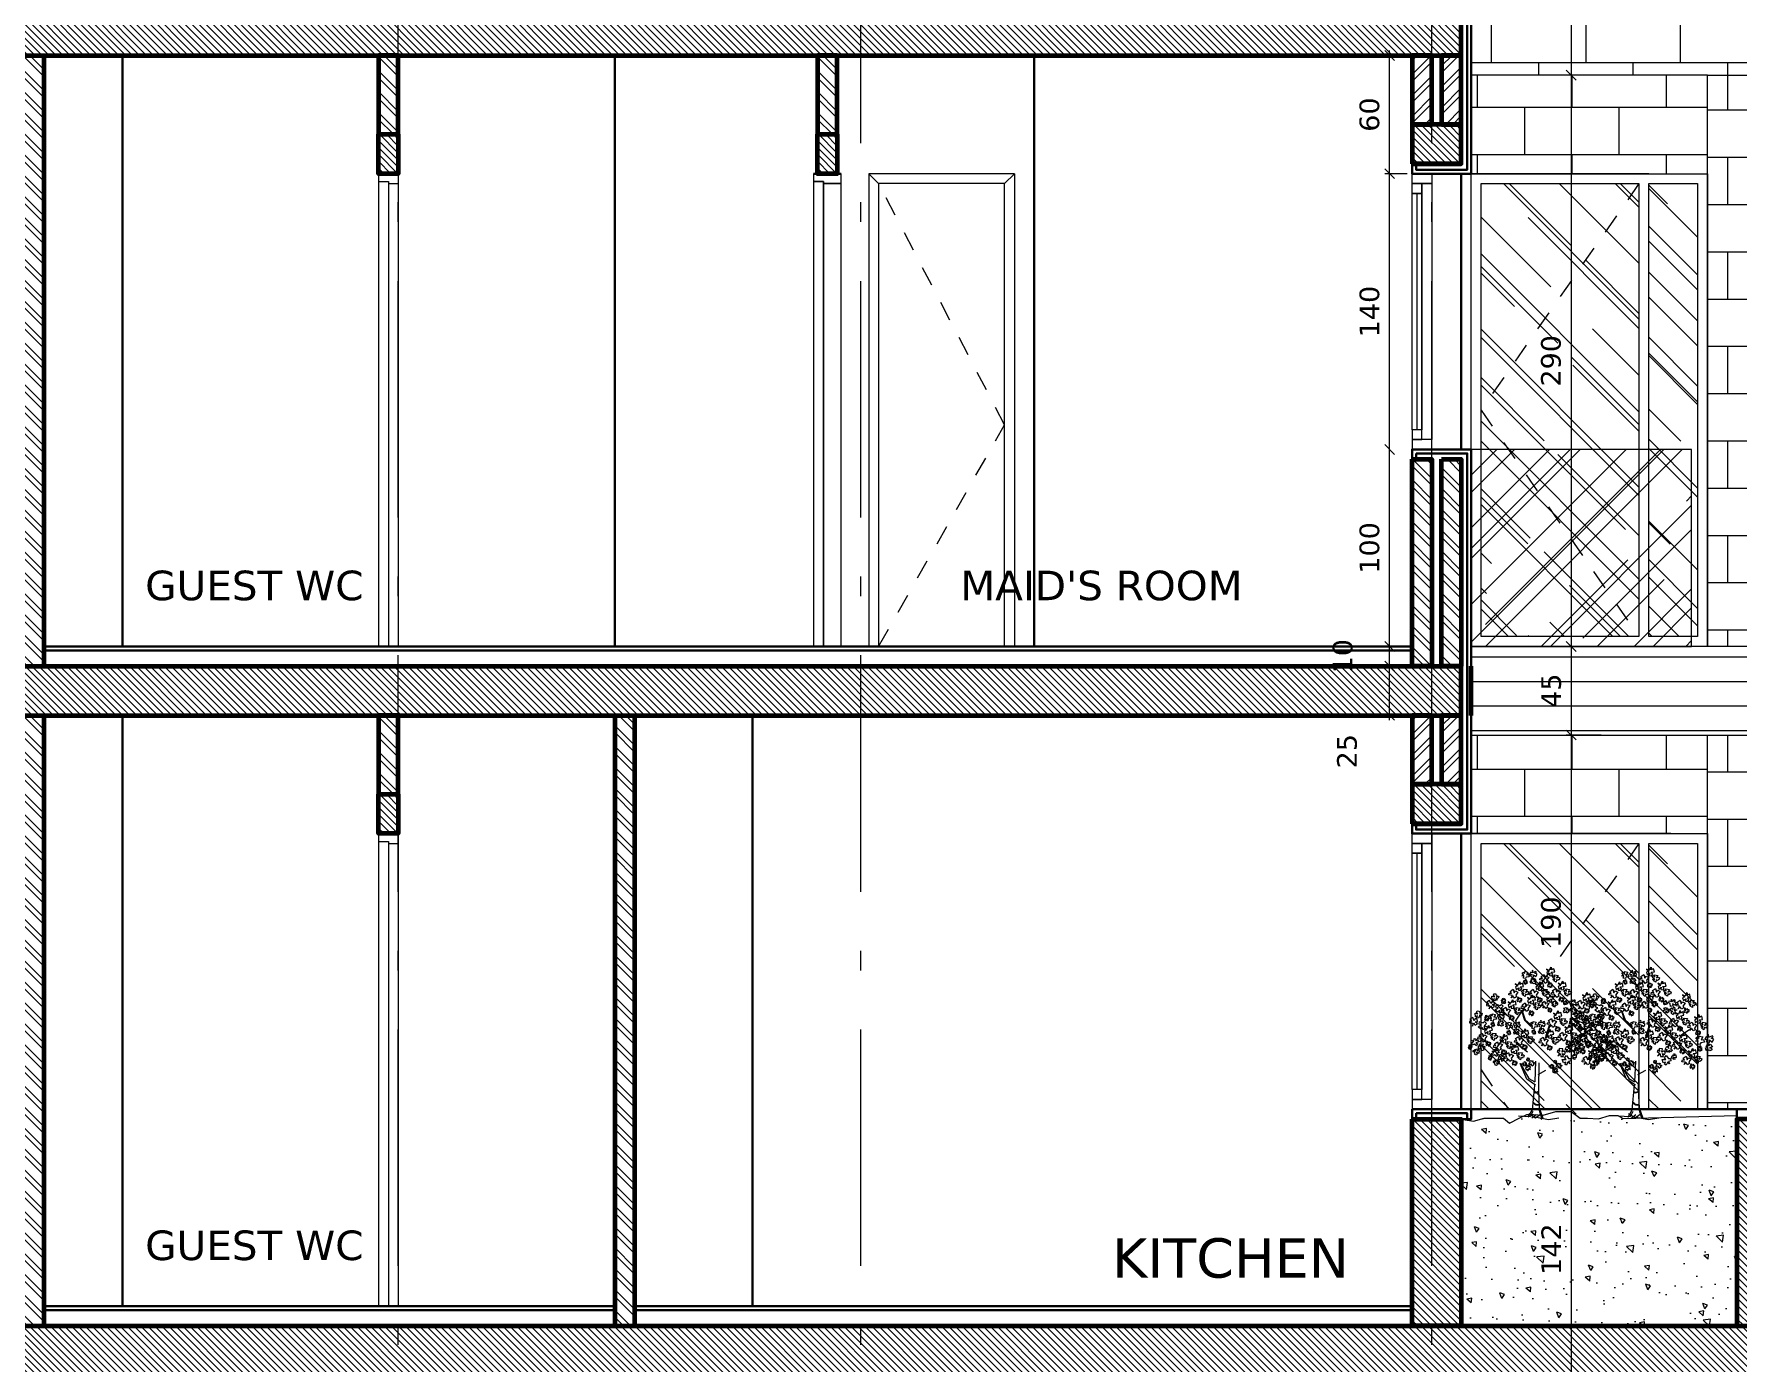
# Model space of a CAD drawing. Header units: inches. Extents: x -48 to 777, y -156 to 510.
# Drawn here: x 693.72 to 702.38, y -47.2 to -40.45 of the extents above; entities that cross this region are included whole.
import ezdxf

# ---------------------------------------------------------------- set-up
doc = ezdxf.new("R2010")
doc.units = ezdxf.units.IN
doc.header["$MEASUREMENT"] = 0
doc.linetypes.add('ACAD_ISO10W100', pattern=[18, 12, -3, 0, -3])
doc.linetypes.add('HIDDEN', pattern=[0.375, 0.25, -0.125])
doc.layers.get('Defpoints').update_dxf_attribs({"lineweight": 5})
for name, color, linetype, lineweight in [('A-AXIS ST', 251, 'ACAD_ISO10W100', 5), ('A-DIM', 9, 'Continuous', 5), ('A-DOORS', 38, 'Continuous', 20), ('A-HIDDEN', 254, 'HIDDEN', 5), ('A-PILLARS', 1, 'Continuous', 60), ('A-PLANTS', 3, 'Continuous', 5), ('A-PROJECTION1', 6, 'Continuous', 30), ('A-TEXT', 50, 'Continuous', 15), ('A-WALLS', 7, 'Continuous', 60), ('A-WINDOWS', 4, 'Continuous', 20), ('C-STONE', 42, 'Continuous', 30), ('C-WOOD', 28, 'Continuous', 30), ('D-GLASS', 171, 'Continuous', 20), ('D-METAL', 156, 'Continuous', 20), ('D-STONE', 52, 'Continuous', 20), ('D-WOOD', 32, 'Continuous', 20), ('H-GLASS', 111, 'Continuous', 5), ('H-PILLARS', 61, 'Continuous', 5), ('H-WALLS', 51, 'Continuous', 5), ('H-WOOD', 26, 'Continuous', 5)]:
    doc.layers.add(name, color=color, linetype=linetype, lineweight=lineweight)
doc.layers.add('H-STONE', color=7, linetype='Continuous', lineweight=5, true_color=0xc8bd6a)
doc.styles.add('ROMAND', font='verdana.ttf')
doc.dimstyles.new('M-1.50', dxfattribs={"dimtxt": 0.1, "dimasz": 0.05, "dimexe": 0.025, "dimexo": 0.025, "dimgap": 0.05, "dimtad": 1, "dimlfac": 100, "dimrnd": 0.5, "dimzin": 9, "dimdsep": 46, "dimtxsty": 'ROMAND', "dimblk": 'OBLIQUE', "dimcen": 1, "dimdle": 0.025, "dimclrd": 256, "dimclre": 256, "dimclrt": 2, "dimadec": 0, "dimazin": 0, "dimtfac": 0.666667, "dimtmove": 2, "dimatfit": 3, "dimfxl": 0.04, "dimtolj": 1, "dimtzin": 5, "dimlwd": -1, "dimlwe": -1, "dimarcsym": 0})
pattern_1 = [(135, (-130.71366, 13.14381), (-0.0530330086, -0.0530330086), []), (135, (-130.71366, 13.17916), (-0.0530330086, -0.0530330086), [])]
pattern_2 = [(0, (545.0552, -51.86235), (0, 0.24), []), (90, (545.0552, -51.86235), (-0.24, 0.24), [0.24, -0.24])]
pattern_3 = [(135, (35.673634, 91.97059), (-0.053033009, -0.053033009), []), (135, (35.673634, 92.00595), (-0.053033009, -0.053033009), [])]
pattern_4 = [(135, (545.055204, -51.86235), (-0.0176776695, -0.0176776695), [])]
pattern_5 = [(45, (545.055204, -51.86235), (-0.05303301, 0.05303301), []), (45, (545.09056, -51.86235), (-0.05303301, 0.05303301), [])]
pattern_6 = [(45, (545.055204, -55.21235), (-0.05303301, 0.05303301), []), (45, (545.09056, -55.21235), (-0.05303301, 0.05303301), [])]

# ---------------------------------------------------------------- blocks, each defined once
blk = doc.blocks.new('DRC-LEF11')
for points in [[(-325, -375), (-466, 246), (-1031, 401), (-1313, -220), (-1736, 655), (-2512, 105), (-1962, -474), (-2554, -502), (-2526, -855), (-1553, -912), (-1680, -1731), (-1383, -898), (-904, -1406), (-255, -968), (-960, -488)], [(-417, 1201), (-1003, 888), (-1201, 1883), (-369, 1747), (-799, 2129), (-683, 2586), (-117, 2558), (-83, 2361), (183, 2279), (128, 1856), (769, 1999), (639, 1297), (67, 1454), (387, 888), (81, 1263), (-144, 608), (-703, 676)], [(2388, 1443), (2085, 1029), (2097, 1454), (1689, 1326), (1881, 801), (1514, 912), (1881, 685), (1607, 352), (1736, 37), (2056, 236), (2155, 580), (2178, 107), (2575, 142), (2511, 294), (2802, 311), (2435, 807), (2808, 964)], [(1593, -1462), (1791, -2436), (1269, -2493), (1170, -1900), (747, -2451), (-57, -1843), (789, -1236), (154, -1067), (253, -291), (1226, -615), (1621, -262), (2158, -700), (1678, -1293), (2355, -1618)]]:
    blk.add_lwpolyline(points, close=True)
blk = doc.blocks.new('Trf21')
for p, q in [((-0.088, 0.721), (-0.071, 0.665)), ((-0.087, 0.727), (-0.066, 0.667)), ((-0.071, 0.665), (-0.034, 0.628)), ((-0.066, 0.667), (-0.019, 0.627)), ((0.097, 0.63), (0.07, 0.541)), ((0.371, 0.6), (0.306, 0.557)), ((-0.128, 0.511), (-0.05, 0.451)), ((0.001, 0.247), (0.007, 0.388)), ((0.026, 0.193), (0.029, 0.375)), ((0.021, 0.296), (0.075, 0.326)), ((-0.017, 0.057), (-0.001, 0.225)), ((0.032, 0.07), (0.026, 0.193)), ((-0.032, 0.01), (-0.112, 0.016)), ((-0.045, 0.009), (-0.017, 0.057)), ((-0.042, 0.034), (0.003, 0.004)), ((-0.013, 0.047), (-0.032, 0.01)), ((-0.021, 0.004), (0.008, 0.026)), ((-0.001, 0.01), (0.092, -0.007)), ((0.003, 0.004), (0.037, 0.028)), ((0.025, 0.071), (0.045, 0.002)), ((0.056, -0.001), (0.032, 0.07)), ((0.092, -0.007), (0.163, 0.004))]:
    blk.add_line(p, q)
for points in [[(0.099, 0.625), (0.081, 0.552)], [(-0.128, 0.511), (-0.083, 0.47)], [(-0.101, 0.372), (-0.041, 0.269), (-0.001, 0.247)], [(0.005, 0.225), (-0.055, 0.266), (-0.101, 0.372)]]:
    blk.add_lwpolyline(points)
for centre, radius, start, end in [((0.008, 0.2), 0.0222, 233.6562, 325.635), ((0.006, 0.196), 0.0222, 238.7333, 337.3259), ((0.018, 0.125), 0.0346, 210.3847, 292.3327), ((0.018, 0.128), 0.0346, 210.3847, 292.3327)]:
    blk.add_arc(centre, radius, start, end)
for p, xscale, yscale, zscale, rotation in [((-0.106, 0.858), 2.43302399999876e-05, 2.43302399999876e-05, 2.43302399999876e-05, 251.5650511771555), ((-0.032, 0.956), 2.027520000000564e-05, 2.027520000000564e-05, 2.027520000000564e-05, 206.5650511770604), ((0.031, 0.858), 2.43302399999876e-05, 2.43302399999876e-05, 2.43302399999876e-05, 251.5650511771555), ((0.104, 0.957), 2.433023999999771e-05, 2.433023999999771e-05, 2.433023999999771e-05, 249.2089462000762), ((0.182, 0.861), 2.433023999999771e-05, 2.433023999999771e-05, 2.433023999999771e-05, 249.2089462000762), ((-0.266, 0.78), 2.433024000002827e-05, 2.433024000002827e-05, 2.433024000002827e-05, 355.8174267607223), ((-0.156, 0.736), 2.433023999999771e-05, 2.433023999999771e-05, 2.433023999999771e-05, 249.2089462000762), ((-0.024, 0.767), 2.43302399999876e-05, 2.43302399999876e-05, 2.43302399999876e-05, 251.5650511771555), ((0.101, 0.78), 2.027520000001363e-05, 2.027520000001363e-05, 2.027520000001363e-05, 251.2400569682416), ((0.24, 0.75), 2.027519999997771e-05, 2.027519999997771e-05, 2.027519999997771e-05, 116.5650511769465), ((0.35, 0.784), 2.43302399999876e-05, 2.43302399999876e-05, 2.43302399999876e-05, 251.5650511771555), ((-0.38, 0.664), 2.433024000002827e-05, 2.433024000002827e-05, 2.433024000002827e-05, 355.8174267607223), ((-0.252, 0.669), 2.027520000000564e-05, 2.027520000000564e-05, 2.027520000000564e-05, 206.5650511770604), ((0.154, 0.66), 2.43302399999876e-05, 2.43302399999876e-05, 2.43302399999876e-05, 251.5650511771555), ((0.305, 0.663), 2.43302399999876e-05, 2.43302399999876e-05, 2.43302399999876e-05, 251.5650511771555), ((0.43, 0.635), 2.433023999999771e-05, 2.433023999999771e-05, 2.433023999999771e-05, 249.2089462000762), ((-0.316, 0.561), 2.43302399999876e-05, 2.43302399999876e-05, 2.43302399999876e-05, 251.5650511771555), ((-0.211, 0.503), 2.43302399999876e-05, 2.43302399999876e-05, 2.43302399999876e-05, 251.5650511771555), ((-0.144, 0.613), 2.027520000000564e-05, 2.027520000000564e-05, 2.027520000000564e-05, 206.5650511770604), ((-0.069, 0.538), 2.43302399999876e-05, 2.43302399999876e-05, 2.43302399999876e-05, 251.5650511771555), ((0.025, 0.617), 2.027520000000564e-05, 2.027520000000564e-05, 2.027520000000564e-05, 206.5650511770604), ((0.099, 0.534), 2.43302399999876e-05, 2.43302399999876e-05, 2.43302399999876e-05, 251.5650511771555), ((0.228, 0.566), 2.433023999999771e-05, 2.433023999999771e-05, 2.433023999999771e-05, 249.2089462000762), ((0.325, 0.509), 2.433023999999771e-05, 2.433023999999771e-05, 2.433023999999771e-05, 249.2089462000762), ((0.48, 0.512), 2.433024000003196e-05, 2.433024000003196e-05, 2.433024000003196e-05, 206.2009624171324), ((-0.392, 0.483), 2.027519999995158e-05, 2.027519999995158e-05, 2.027519999995158e-05, 161.5699608730971), ((-0.256, 0.411), 2.027519999995158e-05, 2.027519999995158e-05, 2.027519999995158e-05, 161.5699608730971), ((-0.137, 0.43), 2.43302399999876e-05, 2.43302399999876e-05, 2.43302399999876e-05, 251.5650511771555), ((0.213, 0.434), 2.433024000000841e-05, 2.433024000000841e-05, 2.433024000000841e-05, 324.0436233204519), ((0.39, 0.406), 2.43302399999876e-05, 2.43302399999876e-05, 2.43302399999876e-05, 251.5650511771555), ((-0.046, 0.364), 1.520639999998978e-05, 1.520639999998978e-05, 1.520639999998978e-05, 71.5650511771524), ((0.138, 0.347), 1.520639999998978e-05, 1.520639999998978e-05, 1.520639999998978e-05, 71.5650511771524)]:
    blk.add_blockref('DRC-LEF11', p, dxfattribs=dict(xscale=xscale, yscale=yscale, zscale=zscale, rotation=rotation))
blk = doc.blocks.new('_Oblique')
at = {"color": 0, "linetype": 'ByBlock', "lineweight": -2}
blk.add_line((-0.5, -0.5), (0.5, 0.5), dxfattribs=at)
blk = doc.blocks.new('*D2212')
at = {"layer": 'A-DIM', "transparency": 16777216}
blk.add_line((700.6088, -43.9348), (700.6088, -43.6348), dxfattribs=at)
at = {"layer": 'Defpoints', "color": 0, "transparency": 16777216}
for p in [(700.6088, -43.6598), (700.6088, -43.6598), (700.6088, -43.9098)]:
    blk.add_point(p, dxfattribs=at)
at = {"layer": 'A-DIM', "transparency": 16777216, "xscale": 0.05, "yscale": 0.05, "zscale": 0.05}
for p, rotation in [((700.6088, -43.6598), 90), ((700.6088, -43.9098), 270)]:
    blk.add_blockref('_Oblique', p, dxfattribs=dict(at, rotation=rotation))
at = {"layer": 'A-DIM', "color": 2, "transparency": 16777216, "insert": (700.3927, -44.0919), "char_height": 0.1, "attachment_point": 5, "rotation": 90, "style": 'ROMAND'}
blk.add_mtext('\\A1;25', dxfattribs=at)
blk = doc.blocks.new('*D2213')
at = {"layer": 'A-DIM', "transparency": 16777216}
for p, q in [((700.6334, -43.5598), (700.5838, -43.5598)), ((700.6088, -43.6848), (700.6088, -43.5348))]:
    blk.add_line(p, q, dxfattribs=at)
at = {"layer": 'Defpoints', "color": 0, "transparency": 16777216}
for p in [(700.6088, -43.5598), (700.6584, -43.5598), (700.6088, -43.6598)]:
    blk.add_point(p, dxfattribs=at)
at = {"layer": 'A-DIM', "transparency": 16777216, "xscale": 0.05, "yscale": 0.05, "zscale": 0.05}
for p, rotation in [((700.6088, -43.5598), 90), ((700.6088, -43.6598), 270)]:
    blk.add_blockref('_Oblique', p, dxfattribs=dict(at, rotation=rotation))
at = {"layer": 'A-DIM', "color": 2, "transparency": 16777216, "insert": (700.3706, -43.6098), "char_height": 0.1, "attachment_point": 5, "rotation": 90, "style": 'ROMAND'}
blk.add_mtext('\\A1;10', dxfattribs=at)
blk = doc.blocks.new('*D2214')
at = {"layer": 'A-DIM', "transparency": 16777216}
blk.add_line((700.6088, -43.5848), (700.6088, -42.5348), dxfattribs=at)
at = {"layer": 'Defpoints', "color": 0, "transparency": 16777216}
for p in [(700.6088, -42.5598), (700.6088, -42.5598), (700.6088, -43.5598)]:
    blk.add_point(p, dxfattribs=at)
at = {"layer": 'A-DIM', "transparency": 16777216, "xscale": 0.05, "yscale": 0.05, "zscale": 0.05}
for p, rotation in [((700.6088, -42.5598), 90), ((700.6088, -43.5598), 270)]:
    blk.add_blockref('_Oblique', p, dxfattribs=dict(at, rotation=rotation))
at = {"layer": 'A-DIM', "color": 2, "transparency": 16777216, "insert": (700.5067, -43.0598), "char_height": 0.1, "attachment_point": 5, "rotation": 90, "style": 'ROMAND'}
blk.add_mtext('\\A1;100', dxfattribs=at)
blk = doc.blocks.new('*D2215')
at = {"layer": 'A-DIM', "transparency": 16777216}
for p, q in [((700.6979, -41.1598), (700.5838, -41.1598)), ((700.6088, -42.5848), (700.6088, -41.1348))]:
    blk.add_line(p, q, dxfattribs=at)
at = {"layer": 'Defpoints', "color": 0, "transparency": 16777216}
for p in [(700.6088, -41.1598), (700.7229, -41.1598), (700.6088, -42.5598)]:
    blk.add_point(p, dxfattribs=at)
at = {"layer": 'A-DIM', "transparency": 16777216, "xscale": 0.05, "yscale": 0.05, "zscale": 0.05}
for p, rotation in [((700.6088, -41.1598), 90), ((700.6088, -42.5598), 270)]:
    blk.add_blockref('_Oblique', p, dxfattribs=dict(at, rotation=rotation))
at = {"layer": 'A-DIM', "color": 2, "transparency": 16777216, "insert": (700.5067, -41.8598), "char_height": 0.1, "attachment_point": 5, "rotation": 90, "style": 'ROMAND'}
blk.add_mtext('\\A1;140', dxfattribs=at)
blk = doc.blocks.new('*D2216')
at = {"layer": 'A-DIM', "transparency": 16777216}
for p, q in [((700.6088, -41.1848), (700.6088, -40.5348)), ((700.6979, -41.1598), (700.5838, -41.1598))]:
    blk.add_line(p, q, dxfattribs=at)
at = {"layer": 'Defpoints', "color": 0, "transparency": 16777216}
for p in [(700.6088, -40.5598), (700.6088, -40.5598), (700.7229, -41.1598)]:
    blk.add_point(p, dxfattribs=at)
at = {"layer": 'A-DIM', "transparency": 16777216, "xscale": 0.05, "yscale": 0.05, "zscale": 0.05}
for p, rotation in [((700.6088, -40.5598), 90), ((700.6088, -41.1598), 270)]:
    blk.add_blockref('_Oblique', p, dxfattribs=dict(at, rotation=rotation))
at = {"layer": 'A-DIM', "color": 2, "transparency": 16777216, "insert": (700.5067, -40.8598), "char_height": 0.1, "attachment_point": 5, "rotation": 90, "style": 'ROMAND'}
blk.add_mtext('\\A1;60', dxfattribs=at)
blk = doc.blocks.new('*D2272')
at = {"layer": 'A-DIM', "transparency": 16777216}
for p, q in [((700.9979, -40.3098), (703.0785, -40.3098)), ((703.0535, -40.2848), (703.0535, -50.3348)), ((702.5979, -50.3098), (703.0785, -50.3098))]:
    blk.add_line(p, q, dxfattribs=at)
at = {"layer": 'Defpoints', "color": 0, "transparency": 16777216}
for p in [(700.9729, -40.3098), (702.5729, -50.3098), (703.0535, -50.3098)]:
    blk.add_point(p, dxfattribs=at)
at = {"layer": 'A-DIM', "transparency": 16777216, "xscale": 0.05, "yscale": 0.05, "zscale": 0.05}
for p, rotation in [((703.0535, -40.3098), 90), ((703.0535, -50.3098), 270)]:
    blk.add_blockref('_Oblique', p, dxfattribs=dict(at, rotation=rotation))
at = {"layer": 'A-DIM', "color": 2, "transparency": 16777216, "insert": (702.9515, -45.3098), "char_height": 0.1, "attachment_point": 5, "rotation": 90, "style": 'ROMAND'}
blk.add_mtext('\\A1;1000', dxfattribs=at)
blk = doc.blocks.new('*D2294')
at = {"layer": 'A-DIM', "transparency": 16777216}
for p, q in [((701.0479, -38.5098), (701.5558, -38.5098)), ((701.5308, -38.4848), (701.5308, -40.6848)), ((701.7127, -40.6598), (701.5058, -40.6598))]:
    blk.add_line(p, q, dxfattribs=at)
at = {"layer": 'Defpoints', "color": 0, "transparency": 16777216}
for p in [(701.0229, -38.5098), (701.5308, -40.6598), (701.7377, -40.6598)]:
    blk.add_point(p, dxfattribs=at)
at = {"layer": 'A-DIM', "transparency": 16777216, "xscale": 0.05, "yscale": 0.05, "zscale": 0.05}
for p, rotation in [((701.5308, -38.5098), 90), ((701.5308, -40.6598), 270)]:
    blk.add_blockref('_Oblique', p, dxfattribs=dict(at, rotation=rotation))
at = {"layer": 'A-DIM', "color": 2, "transparency": 16777216, "insert": (701.4288, -39.5848), "char_height": 0.1, "attachment_point": 5, "rotation": 90, "style": 'ROMAND'}
blk.add_mtext('\\A1;215', dxfattribs=at)
blk = doc.blocks.new('*D2295')
at = {"layer": 'A-DIM', "transparency": 16777216}
for p, q in [((701.7127, -40.6598), (701.5058, -40.6598)), ((701.5308, -40.6348), (701.5308, -43.5848)), ((701.6861, -43.5598), (701.5058, -43.5598))]:
    blk.add_line(p, q, dxfattribs=at)
at = {"layer": 'Defpoints', "color": 0, "transparency": 16777216}
for p in [(701.7377, -40.6598), (701.5308, -43.5598), (701.7111, -43.5598)]:
    blk.add_point(p, dxfattribs=at)
at = {"layer": 'A-DIM', "transparency": 16777216, "xscale": 0.05, "yscale": 0.05, "zscale": 0.05}
for p, rotation in [((701.5308, -40.6598), 90), ((701.5308, -43.5598), 270)]:
    blk.add_blockref('_Oblique', p, dxfattribs=dict(at, rotation=rotation))
at = {"layer": 'A-DIM', "color": 2, "transparency": 16777216, "insert": (701.4288, -42.1098), "char_height": 0.1, "attachment_point": 5, "rotation": 90, "style": 'ROMAND'}
blk.add_mtext('\\A1;290', dxfattribs=at)
blk = doc.blocks.new('*D2296')
at = {"layer": 'A-DIM', "transparency": 16777216}
for p, q in [((701.6861, -43.5598), (701.5058, -43.5598)), ((701.5308, -43.5348), (701.5308, -44.0348)), ((701.6834, -44.0098), (701.5058, -44.0098))]:
    blk.add_line(p, q, dxfattribs=at)
at = {"layer": 'Defpoints', "color": 0, "transparency": 16777216}
for p in [(701.7111, -43.5598), (701.5308, -44.0098), (701.7084, -44.0098)]:
    blk.add_point(p, dxfattribs=at)
at = {"layer": 'A-DIM', "transparency": 16777216, "xscale": 0.05, "yscale": 0.05, "zscale": 0.05}
for p, rotation in [((701.5308, -43.5598), 90), ((701.5308, -44.0098), 270)]:
    blk.add_blockref('_Oblique', p, dxfattribs=dict(at, rotation=rotation))
at = {"layer": 'A-DIM', "color": 2, "transparency": 16777216, "insert": (701.4298, -43.7848), "char_height": 0.1, "attachment_point": 5, "rotation": 90, "style": 'ROMAND'}
blk.add_mtext('\\A1;45', dxfattribs=at)
blk = doc.blocks.new('*D2297')
at = {"layer": 'A-DIM', "transparency": 16777216}
for p, q in [((701.6834, -44.0098), (701.5058, -44.0098)), ((701.5308, -43.9848), (701.5308, -45.9348)), ((701.6895, -45.9098), (701.5058, -45.9098))]:
    blk.add_line(p, q, dxfattribs=at)
at = {"layer": 'Defpoints', "color": 0, "transparency": 16777216}
for p in [(701.7084, -44.0098), (701.5308, -45.9098), (701.7145, -45.9098)]:
    blk.add_point(p, dxfattribs=at)
at = {"layer": 'A-DIM', "transparency": 16777216, "xscale": 0.05, "yscale": 0.05, "zscale": 0.05}
for p, rotation in [((701.5308, -44.0098), 90), ((701.5308, -45.9098), 270)]:
    blk.add_blockref('_Oblique', p, dxfattribs=dict(at, rotation=rotation))
at = {"layer": 'A-DIM', "color": 2, "transparency": 16777216, "insert": (701.4288, -44.9598), "char_height": 0.1, "attachment_point": 5, "rotation": 90, "style": 'ROMAND'}
blk.add_mtext('\\A1;190', dxfattribs=at)
blk = doc.blocks.new('*D2298')
at = {"layer": 'A-DIM', "transparency": 16777216}
for p, q in [((701.6895, -45.9098), (701.5058, -45.9098)), ((701.5308, -45.8848), (701.5308, -47.3548)), ((701.7308, -47.3298), (701.5058, -47.3298))]:
    blk.add_line(p, q, dxfattribs=at)
at = {"layer": 'Defpoints', "color": 0, "transparency": 16777216}
for p in [(701.7145, -45.9098), (701.5308, -47.3298), (701.7558, -47.3298)]:
    blk.add_point(p, dxfattribs=at)
at = {"layer": 'A-DIM', "transparency": 16777216, "xscale": 0.05, "yscale": 0.05, "zscale": 0.05}
for p, rotation in [((701.5308, -45.9098), 90), ((701.5308, -47.3298), 270)]:
    blk.add_blockref('_Oblique', p, dxfattribs=dict(at, rotation=rotation))
at = {"layer": 'A-DIM', "color": 2, "transparency": 16777216, "insert": (701.4298, -46.6198), "char_height": 0.1, "attachment_point": 5, "rotation": 90, "style": 'ROMAND'}
blk.add_mtext('\\A1;142', dxfattribs=at)

msp = doc.modelspace()

# ---------------------------------------------------------------- hatches: boundary and pattern name
at = {"layer": 'A-PLANTS'}
h = msp.add_hatch(dxfattribs=at)
h.set_pattern_fill('AR-CONC', color=256, scale=0.04, angle=90)
h.set_pattern_definition([(140, (-31.9694, 6.7386), (0.025100854, 0.28690407), [0.03, -0.33]), (85, (-31.9694, 6.7386), (-0.30087685, -0.05550053), [0.024, -0.264]), (190.451444, (-31.96731, 6.7625), (-0.275776, 0.23140354), [0.02549608, -0.28045684]), (136.1842, (-32.0494, 6.7386), (0.06620771, 0.42689653), [0.045, -0.495]), (186.635635, (-32.0439, 6.77417), (-0.38964744, 0.37386478), [0.03824414, -0.4206855]), (81.184164, (-32.0494, 6.7386), (-0.38964744, 0.37386478), [0.036, -0.396]), (111, (-32.0294, 6.7786), (0.16104756, 0.23876282), [0.03, -0.33]), (56, (-32.0294, 6.7786), (-0.29006002, 0.09732613), [0.024, -0.264]), (161.451445, (-32.01599, 6.7985), (-0.12901246, 0.33608895), [0.02549608, -0.28045684]), (127.5, (-31.96941, 6.73859), (-0.133157542, 0.004863942), [0, -0.2608, 0, -0.268, 0, -0.265]), (97.5, (-31.9694, 6.7386), (-0.157764685, 0.105227815), [0, -0.1528, 0, -0.2548, 0, -0.101]), (57.5, (-31.96941, 6.6494), (0.009021949, 0.213528974), [0, -0.1, 0, -0.312, 0, -0.414]), (47.5, (-31.9694, 6.6094), (-0.040041993, 0.23327447), [0, -0.13, 0, -0.2072, 0, -0.294])])
h.paths.add_polyline_path([(700.97293, -45.95983), (700.97293, -47.00983), (702.37293, -47.00983), (702.37293, -45.94056), (701.79549, -45.95709), (701.76752, -45.94092), (701.72484, -45.94092), (701.67037, -45.95856), (701.61444, -45.95415), (701.57616, -45.95415), (701.53053, -45.92144), (701.45326, -45.92144), (701.42304, -45.93022), (701.42352, -45.94091), (701.44143, -45.99398), (701.40554, -45.98776), (701.40147, -45.99061), (701.38067, -45.97677), (701.3759, -45.98609), (701.36702, -45.98545), (701.38686, -45.9511), (701.38789, -45.94043), (701.33917, -45.93572), (701.3057, -45.93572), (701.21846, -45.9806), (701.18754, -45.95562), (701.08892, -45.95562), (701.03401, -45.97)])
at = {"layer": 'H-GLASS'}
h = msp.add_hatch(dxfattribs=at)
h.set_pattern_fill('AR-RROOF', color=256, scale=0.3, angle=135)
h.set_pattern_definition([(135, (545.0552, -51.86235), (-0.6788225, 0.25455844), [4.5, -0.6, 1.5, -0.3]), (135, (544.667, -51.6863), (-0.0700036, -0.4942676), [0.9, -0.099, 1.8, -0.225]), (135, (544.76883, -51.9366), (-1.24521504, 0.96095812), [2.4, -0.42, 1.2, -0.3])])
h.paths.add_polyline_path([(701.07293, -43.50983), (701.07293, -41.20983), (701.87512, -41.20983), (701.87512, -43.50983)])
h = msp.add_hatch(dxfattribs=at)
h.set_pattern_fill('AR-RROOF', color=256, scale=0.3, angle=135)
h.set_pattern_definition([(135, (545.0552, -45.16235), (-0.6788225, 0.25455844), [4.5, -0.6, 1.5, -0.3]), (135, (544.667, -44.9863), (-0.0700036, -0.4942676), [0.9, -0.099, 1.8, -0.225]), (135, (544.76883, -45.2366), (-1.24521504, 0.96095812), [2.4, -0.42, 1.2, -0.3])])
h.paths.add_polyline_path([(701.92512, -41.20983), (702.17293, -41.20983), (702.17293, -43.50983), (701.92512, -43.50983)])
h = msp.add_hatch(dxfattribs=at)
h.set_pattern_fill('AR-RROOF', color=256, scale=0.3, angle=45)
h.set_pattern_definition([(45, (545.0552, -51.86235), (0.25455844, 0.6788225), [4.5, -0.6, 1.5, -0.3]), (45, (545.23127, -51.47415), (-0.4942676, 0.0700036), [0.9, -0.099, 1.8, -0.225]), (45, (544.98096, -51.57597), (0.96095812, 1.24521504), [2.4, -0.42, 1.2, -0.3])])
h.paths.add_polyline_path([(702.14293, -42.55983), (701.02293, -42.55983), (701.02293, -43.55983), (702.14293, -43.55983)])
h = msp.add_hatch(dxfattribs=at)
h.set_pattern_fill('AR-RROOF', color=256, scale=0.3, angle=135)
h.set_pattern_definition([(135, (545.0552, -55.21235), (-0.6788225, 0.25455844), [4.5, -0.6, 1.5, -0.3]), (135, (544.667, -55.0363), (-0.0700036, -0.4942676), [0.9, -0.099, 1.8, -0.225]), (135, (544.76883, -55.2866), (-1.24521504, 0.96095812), [2.4, -0.42, 1.2, -0.3])])
h.paths.add_polyline_path([(701.87512, -44.55983), (701.07293, -44.55983), (701.07293, -45.90983), (701.87512, -45.90983)])
h = msp.add_hatch(dxfattribs=at)
h.set_pattern_fill('AR-RROOF', color=256, scale=0.3, angle=135)
h.set_pattern_definition([(135, (545.0552, -48.51235), (-0.6788225, 0.25455844), [4.5, -0.6, 1.5, -0.3]), (135, (544.667, -48.3363), (-0.0700036, -0.4942676), [0.9, -0.099, 1.8, -0.225]), (135, (544.76883, -48.5866), (-1.24521504, 0.96095812), [2.4, -0.42, 1.2, -0.3])])
h.paths.add_polyline_path([(702.17293, -44.55983), (701.92512, -44.55983), (701.92512, -45.90983), (702.17293, -45.90983)])
at = {"layer": 'H-PILLARS'}
h = msp.add_hatch(dxfattribs=at)
h.set_pattern_fill('ANSI31', color=256, scale=0.2, angle=90)
h.set_pattern_definition([(135, (67.286342, 6.443808), (-0.0176776695, -0.0176776695), [])])
h.paths.add_polyline_path([(700.97293, -40.30983), (688.17293, -40.30983), (688.17293, -40.55983), (700.97293, -40.55983)])
h = msp.add_hatch(dxfattribs=at)
h.set_pattern_fill('ANSI31', color=256, scale=0.2, angle=90)
h.set_pattern_definition([(135, (67.286342, 6.443808), (-0.0176776695, -0.0176776695), [])])
h.paths.add_polyline_path([(700.97293, -40.30983), (688.17293, -40.30983), (688.17293, -40.55983), (700.97293, -40.55983)])
h = msp.add_hatch(dxfattribs=at)
h.set_pattern_fill('ANSI31', color=256, scale=0.2, angle=90)
h.set_pattern_definition(pattern_4)
h.paths.add_polyline_path([(700.72293, -41.10983), (700.97293, -41.10983), (700.97293, -40.90983), (700.72293, -40.90983)])
h = msp.add_hatch(dxfattribs=at)
h.set_pattern_fill('ANSI31', color=256, scale=0.2, angle=90)
h.set_pattern_definition([(135, (-132.943658, 13.143808), (-0.0176776695, -0.0176776695), [])])
h.paths.add_polyline_path([(695.57293, -40.95983), (695.47293, -40.95983), (695.47293, -41.15983), (695.57293, -41.15983)])
h = msp.add_hatch(dxfattribs=at)
h.set_pattern_fill('ANSI31', color=256, scale=0.2, angle=90)
h.set_pattern_definition([(135, (-130.713658, 13.143808), (-0.0176776695, -0.0176776695), [])])
h.paths.add_polyline_path([(697.80293, -40.95983), (697.70293, -40.95983), (697.70293, -41.15983), (697.80293, -41.15983)])
h = msp.add_hatch(dxfattribs=at)
h.set_pattern_fill('ANSI31', color=256, scale=0.2, angle=90)
h.set_pattern_definition([(135, (-31.713658, 6.443808), (-0.0176776695, -0.0176776695), [])])
h.paths.add_polyline_path([(700.97293, -43.65983), (688.17293, -43.65983), (688.17293, -43.90983), (700.97293, -43.90983)])
h = msp.add_hatch(dxfattribs=at)
h.set_pattern_fill('ANSI31', color=256, scale=0.2, angle=90)
h.set_pattern_definition([(135, (-132.943658, 9.793808), (-0.0176776695, -0.0176776695), [])])
h.paths.add_polyline_path([(695.57293, -44.30983), (695.47293, -44.30983), (695.47293, -44.50983), (695.57293, -44.50983)])
h = msp.add_hatch(dxfattribs=at)
h.set_pattern_fill('ANSI31', color=256, scale=0.2, angle=90)
h.set_pattern_definition([(135, (545.055204, -55.21235), (-0.0176776695, -0.0176776695), [])])
h.paths.add_polyline_path([(700.72293, -44.45983), (700.97293, -44.45983), (700.97293, -44.25983), (700.72293, -44.25983)])
h = msp.add_hatch(dxfattribs=at)
h.set_pattern_fill('ANSI31', color=256, scale=0.2, angle=90)
h.set_pattern_definition(pattern_4)
h.paths.add_polyline_path([(700.72293, -45.95983), (700.97293, -45.95983), (700.97293, -47.00983), (700.72293, -47.00983)])
h = msp.add_hatch(dxfattribs=at)
h.set_pattern_fill('ANSI31', color=256, scale=0.2, angle=90)
h.set_pattern_definition([(135, (545.405204, -51.86235), (-0.0176776695, -0.0176776695), [])])
h.paths.add_polyline_path([(702.37293, -47.00983), (702.52293, -47.00983), (702.52293, -45.95983), (702.37293, -45.95983)])
h = msp.add_hatch(dxfattribs=at)
h.set_pattern_fill('ANSI31', color=256, scale=0.2, angle=90)
h.set_pattern_definition([(135, (-130.713658, 6.443808), (-0.0176776695, -0.0176776695), [])])
h.paths.add_polyline_path([(702.52293, -47.00983), (688.17293, -47.00983), (688.17293, -47.25983), (702.52293, -47.25983)])
h.paths.add_polyline_path([(700.97293, -50.35983), (700.87293, -50.35983), (688.17293, -50.35983), (688.17293, -50.60983), (688.42293, -50.60983), (700.97293, -50.60983)])
at = {"layer": 'H-STONE'}
h = msp.add_hatch(dxfattribs=at)
h.set_pattern_fill('AR-B816', color=256, scale=0.03)
h.set_pattern_definition([(0, (-130.71366, 6.4438), (0, 0.24), []), (90, (-130.71366, 6.4438), (-0.24, 0.24), [0.24, -0.24])])
h.paths.add_polyline_path([(702.22293, -45.90983), (702.55293, -45.90983), (702.55293, -47.32983), (702.22293, -47.32983), (702.22293, -50.35983), (702.57293, -50.35983), (702.57293, -38.50983), (701.02293, -38.50983), (701.02293, -40.65983), (702.22293, -40.65983), (702.22293, -43.55983), (702.55293, -43.55983), (702.55293, -44.00983), (702.22293, -44.00983)])
h = msp.add_hatch(dxfattribs=at)
h.set_pattern_fill('AR-B816', color=256, scale=0.03)
h.set_pattern_definition(pattern_2)
h.paths.add_polyline_path([(702.22293, -41.15983), (702.22293, -40.65983), (701.02293, -40.65983), (701.02293, -40.86316), (701.02293, -41.15983)])
h = msp.add_hatch(dxfattribs=at)
h.set_pattern_fill('AR-B816', color=256, scale=0.03)
h.set_pattern_definition(pattern_2)
h.paths.add_polyline_path([(701.02293, -44.00983), (701.02293, -44.50983), (702.22293, -44.50983), (702.22293, -44.00983)])
at = {"layer": 'H-WALLS'}
h = msp.add_hatch(dxfattribs=at)
h.set_pattern_fill('ANSI32', color=256, scale=0.2, angle=90)
h.set_pattern_definition(pattern_1)
h.paths.add_polyline_path([(692.47293, -40.55983), (692.37293, -40.55983), (692.37293, -43.65983), (692.47293, -43.65983)])
h.paths.add_polyline_path([(693.77293, -40.55983), (693.57293, -40.55983), (693.57293, -43.65983), (693.77293, -43.65983)])
h = msp.add_hatch(dxfattribs=at)
h.set_pattern_fill('ANSI32', color=256, scale=0.2, angle=90)
h.set_pattern_definition([(135, (-132.94366, 13.14381), (-0.0530330086, -0.0530330086), []), (135, (-132.94366, 13.17916), (-0.0530330086, -0.0530330086), [])])
h.paths.add_polyline_path([(695.57293, -40.55983), (695.47293, -40.55983), (695.47293, -40.95983), (695.57293, -40.95983)])
h = msp.add_hatch(dxfattribs=at)
h.set_pattern_fill('ANSI32', color=256, scale=0.2, angle=90)
h.set_pattern_definition(pattern_1)
h.paths.add_polyline_path([(697.80293, -40.55983), (697.70293, -40.55983), (697.70293, -40.95983), (697.80293, -40.95983)])
h = msp.add_hatch(dxfattribs=at)
h.set_pattern_fill('ANSI32', color=256, scale=0.2)
h.set_pattern_definition(pattern_5)
h.paths.add_polyline_path([(700.72293, -40.90983), (700.82293, -40.90983), (700.82293, -40.55983), (700.72293, -40.55983)])
h = msp.add_hatch(dxfattribs=at)
h.set_pattern_fill('ANSI32', color=256, scale=0.2)
h.set_pattern_definition(pattern_5)
h.paths.add_polyline_path([(700.87293, -40.90983), (700.97293, -40.90983), (700.97293, -40.55983), (700.87293, -40.55983)])
h = msp.add_hatch(dxfattribs=at)
h.set_pattern_fill('ANSI32', color=256, scale=0.2, angle=90)
h.set_pattern_definition(pattern_3)
h.paths.add_polyline_path([(700.72293, -42.60983), (700.82293, -42.60983), (700.82293, -43.65983), (700.72293, -43.65983)])
h = msp.add_hatch(dxfattribs=at)
h.set_pattern_fill('ANSI32', color=256, scale=0.2, angle=90)
h.set_pattern_definition(pattern_3)
h.paths.add_polyline_path([(700.87293, -42.60983), (700.97293, -42.60983), (700.97293, -43.65983), (700.87293, -43.65983)])
h = msp.add_hatch(dxfattribs=at)
h.set_pattern_fill('ANSI32', color=256, scale=0.2, angle=90)
h.set_pattern_definition([(135, (-130.71366, 9.79381), (-0.0530330086, -0.0530330086), []), (135, (-130.71366, 9.82916), (-0.0530330086, -0.0530330086), [])])
h.paths.add_polyline_path([(692.47293, -43.90983), (692.37293, -43.90983), (692.37293, -47.00983), (692.47293, -47.00983)])
h.paths.add_polyline_path([(693.77293, -43.90983), (693.57293, -43.90983), (693.57293, -47.00983), (693.77293, -47.00983)])
h = msp.add_hatch(dxfattribs=at)
h.set_pattern_fill('ANSI32', color=256, scale=0.2, angle=90)
h.set_pattern_definition([(135, (-132.94366, 9.79381), (-0.0530330086, -0.0530330086), []), (135, (-132.94366, 9.82916), (-0.0530330086, -0.0530330086), [])])
h.paths.add_polyline_path([(695.57293, -43.90983), (695.47293, -43.90983), (695.47293, -44.30983), (695.57293, -44.30983)])
h = msp.add_hatch(dxfattribs=at)
h.set_pattern_fill('ANSI32', color=256, scale=0.2, angle=90)
h.set_pattern_definition([(135, (-126.41366, 9.79381), (-0.0530330086, -0.0530330086), []), (135, (-126.41366, 9.82916), (-0.0530330086, -0.0530330086), [])])
h.paths.add_polyline_path([(696.77293, -43.90983), (696.67293, -43.90983), (696.67293, -47.00983), (696.77293, -47.00983)])
h = msp.add_hatch(dxfattribs=at)
h.set_pattern_fill('ANSI32', color=256, scale=0.2)
h.set_pattern_definition(pattern_6)
h.paths.add_polyline_path([(700.72293, -44.25983), (700.82293, -44.25983), (700.82293, -43.90983), (700.72293, -43.90983)])
h = msp.add_hatch(dxfattribs=at)
h.set_pattern_fill('ANSI32', color=256, scale=0.2)
h.set_pattern_definition(pattern_6)
h.paths.add_polyline_path([(700.87293, -44.25983), (700.97293, -44.25983), (700.97293, -43.90983), (700.87293, -43.90983)])
at = {"layer": 'H-WOOD'}
h = msp.add_hatch(dxfattribs=at)
h.set_pattern_fill('ANSI31', color=256, angle=135)
h.set_pattern_definition([(180, (545.0552, -51.86235), (-3e-17, -0.125), [])])
h.paths.add_polyline_path([(701.02293, -43.55983), (701.02293, -44.00983), (702.55293, -44.00983), (702.55293, -43.55983)])

# ---------------------------------------------------------------- linework, layer by layer
at = {"layer": 'A-AXIS ST', "ltscale": 0.1}
for p, q in [((697.92293, -58.10497), (697.92293, -32.2505)), ((700.82293, -58.10497), (700.82293, -32.2505)), ((695.57293, -58.10497), (695.57293, -36.37967))]:
    msp.add_line(p, q, dxfattribs=at)
at = {"layer": 'A-DOORS'}
for p, q in [((695.47293, -41.15983), (695.47293, -43.55983)), ((695.57293, -41.15983), (695.57293, -43.55983)), ((697.82293, -41.20983), (697.82293, -41.15983)), ((697.96293, -41.15983), (697.96293, -43.55983)), ((698.70293, -41.15983), (697.96293, -41.15983)), ((698.01293, -41.20983), (697.96293, -41.15983)), ((698.65293, -41.20983), (698.70293, -41.15983)), ((698.70293, -41.15983), (698.70293, -43.55983)), ((701.92512, -41.15983), (701.02293, -41.15983)), ((695.52293, -41.20483), (695.52293, -43.55983)), ((695.47293, -44.50983), (695.47293, -46.90983)), ((695.52293, -44.55483), (695.52293, -46.90983)), ((695.57293, -44.50983), (695.57293, -46.90983)), ((702.03746, -44.50983), (701.02293, -44.50983))]:
    msp.add_line(p, q, dxfattribs=at)
for points in [[(695.57293, -41.15983), (695.47293, -41.15983), (695.47293, -41.19983), (695.52293, -41.19983), (695.52293, -41.20983), (695.57293, -41.20983)], [(697.82293, -41.15983), (697.68293, -41.15983), (697.68293, -41.19983), (697.73293, -41.19983), (697.73293, -41.20983), (697.82293, -41.20983)], [(697.73293, -43.55983), (697.73293, -41.19983), (697.68293, -41.19983), (697.68293, -43.55983)], [(697.82293, -43.55983), (697.82293, -41.20983), (697.73293, -41.20983), (697.73293, -43.55983)], [(695.57293, -44.50983), (695.47293, -44.50983), (695.47293, -44.54983), (695.52293, -44.54983), (695.52293, -44.55983), (695.57293, -44.55983)]]:
    msp.add_lwpolyline(points, dxfattribs=at)
msp.add_lwpolyline([(698.65293, -41.20983), (698.01293, -41.20983), (698.01293, -43.55983), (698.65293, -43.55983)], close=True, dxfattribs=at)
at = {"layer": 'A-HIDDEN', "ltscale": 0.4}
for points in [[(698.01293, -43.55983), (698.65293, -42.43483), (698.01293, -41.20983)], [(701.87512, -41.20983), (701.07293, -42.35983), (701.87512, -43.50983)], [(701.87512, -44.55983), (701.07293, -45.70983), (701.21244, -45.90983)]]:
    msp.add_lwpolyline(points, dxfattribs=at)
at = {"layer": 'A-PILLARS'}
for p, q in [((700.97293, -40.55983), (700.97293, -40.30983)), ((688.17293, -40.55983), (700.97293, -40.55983)), ((688.17293, -40.55983), (700.97293, -40.55983)), ((700.97293, -41.10983), (700.72293, -41.10983)), ((688.17293, -43.65983), (700.97293, -43.65983)), ((700.97293, -43.90983), (700.97293, -43.65983)), ((700.97293, -43.90983), (700.97293, -43.65983)), ((700.97293, -43.90983), (700.97293, -43.65983)), ((701.02293, -43.90983), (701.02293, -43.65983)), ((688.17293, -43.90983), (700.97293, -43.90983)), ((700.97293, -44.45983), (700.72293, -44.45983)), ((688.17293, -47.00983), (702.52293, -47.00983))]:
    msp.add_line(p, q, dxfattribs=at)
for points in [[(700.72293, -41.10983), (700.97293, -41.10983), (700.97293, -40.90983), (700.72293, -40.90983)], [(695.47293, -40.95983), (695.57293, -40.95983), (695.57293, -41.15983), (695.47293, -41.15983)], [(697.70293, -40.95983), (697.80293, -40.95983), (697.80293, -41.15983), (697.70293, -41.15983)], [(695.47293, -44.30983), (695.57293, -44.30983), (695.57293, -44.50983), (695.47293, -44.50983)], [(700.72293, -44.45983), (700.97293, -44.45983), (700.97293, -44.25983), (700.72293, -44.25983)], [(700.72293, -45.95983), (700.97293, -45.95983), (700.97293, -47.00983), (700.72293, -47.00983)], [(702.37293, -47.00983), (702.52293, -47.00983), (702.52293, -45.95983), (702.37293, -45.95983)]]:
    msp.add_lwpolyline(points, close=True, dxfattribs=at)
at = {"layer": 'A-PLANTS'}
msp.add_lwpolyline([(700.97293, -45.95983), (700.99175, -45.96297), (701.03401, -45.97), (701.08892, -45.95562), (701.13602, -45.95562), (701.18754, -45.95562), (701.21846, -45.9806), (701.26703, -45.95562), (701.3057, -45.93572), (701.33917, -45.93572), (701.38789, -45.94043), (701.45326, -45.92144), (701.53053, -45.92144), (701.57616, -45.95415), (701.61444, -45.95415), (701.67037, -45.95856), (701.72484, -45.94092), (701.76752, -45.94092), (701.79549, -45.95709), (702.37293, -45.94056)], dxfattribs=at)
at = {"layer": 'A-PROJECTION1'}
for p, q in [((694.17293, -40.55983), (694.17293, -43.55983)), ((696.67293, -40.55983), (696.67293, -43.55983)), ((698.80293, -40.55983), (698.80293, -43.55983)), ((700.97293, -41.15983), (700.97293, -42.55983)), ((694.17293, -43.90983), (694.17293, -46.90983)), ((697.37293, -43.90983), (697.37293, -46.90983)), ((700.97293, -44.50983), (700.97293, -45.90983)), ((702.37293, -45.90983), (701.02293, -45.90983))]:
    msp.add_line(p, q, dxfattribs=at)
at = {"layer": 'A-WALLS'}
for p, q in [((693.77293, -40.55983), (693.77293, -43.65983)), ((693.77293, -43.90983), (693.77293, -47.00983)), ((696.67293, -43.90983), (696.67293, -47.00983)), ((696.77293, -43.90983), (696.77293, -47.00983))]:
    msp.add_line(p, q, dxfattribs=at)
for points in [[(695.47293, -40.95983), (695.57293, -40.95983), (695.57293, -40.55983), (695.47293, -40.55983)], [(697.70293, -40.95983), (697.80293, -40.95983), (697.80293, -40.55983), (697.70293, -40.55983)], [(700.72293, -42.60983), (700.82293, -42.60983), (700.82293, -43.65983), (700.72293, -43.65983)], [(700.87293, -42.60983), (700.97293, -42.60983), (700.97293, -43.65983), (700.87293, -43.65983)], [(695.47293, -44.30983), (695.57293, -44.30983), (695.57293, -43.90983), (695.47293, -43.90983)]]:
    msp.add_lwpolyline(points, close=True, dxfattribs=at)
at = {"layer": 'A-WALLS', "linetype": 'Continuous'}
for points in [[(700.72293, -40.90983), (700.82293, -40.90983), (700.82293, -40.55983), (700.72293, -40.55983)], [(700.87293, -40.90983), (700.97293, -40.90983), (700.97293, -40.55983), (700.87293, -40.55983)], [(700.72293, -44.25983), (700.82293, -44.25983), (700.82293, -43.90983), (700.72293, -43.90983)], [(700.87293, -44.25983), (700.97293, -44.25983), (700.97293, -43.90983), (700.87293, -43.90983)]]:
    msp.add_lwpolyline(points, close=True, dxfattribs=at)
at = {"layer": 'A-WINDOWS'}
for points in [[(701.02293, -41.15983), (702.22293, -41.15983), (702.22293, -43.55983), (701.02293, -43.55983)], [(701.07293, -43.50983), (701.07293, -41.20983), (701.87512, -41.20983), (701.87512, -43.50983)], [(701.92512, -41.20983), (702.17293, -41.20983), (702.17293, -43.50983), (701.92512, -43.50983)]]:
    msp.add_lwpolyline(points, close=True, dxfattribs=at)
for points in [[(701.02293, -45.90983), (701.02293, -44.50983), (702.22293, -44.50983), (702.22293, -45.90983)], [(701.07293, -45.90983), (701.07293, -44.55983), (701.87512, -44.55983), (701.87512, -45.90983)], [(701.92512, -45.90983), (701.92512, -44.55983), (702.17293, -44.55983), (702.17293, -45.90983)]]:
    msp.add_lwpolyline(points, dxfattribs=at)
at = {"layer": 'C-STONE'}
for p, q in [((697.82293, -41.15983), (697.68293, -41.15983)), ((700.74293, -42.57983), (700.74293, -42.60983)), ((700.77293, -42.60983), (700.72293, -42.60983)), ((700.72293, -43.55983), (693.77293, -43.55983)), ((700.72293, -43.57983), (693.77293, -43.57983)), ((700.72293, -45.90983), (701.02293, -45.90983)), ((700.74293, -45.92983), (701.00293, -45.92983)), ((700.74293, -45.92983), (700.74293, -45.95983)), ((700.77293, -45.95983), (700.72293, -45.95983)), ((700.77293, -45.95983), (700.72293, -45.95983)), ((696.67293, -46.90983), (693.77293, -46.90983)), ((700.72293, -46.90983), (696.77293, -46.90983)), ((696.67293, -46.92983), (693.77293, -46.92983)), ((700.72293, -46.92983), (696.77293, -46.92983))]:
    msp.add_line(p, q, dxfattribs=at)
for points in [[(700.87293, -38.50983), (701.02293, -38.50983), (701.02293, -40.86316)], [(700.87293, -38.50983), (700.87293, -38.52983), (701.00293, -38.52983), (701.00293, -40.86316)], [(701.02293, -40.25983), (701.02293, -41.15983), (700.72293, -41.15983), (700.72293, -41.10983)], [(701.00293, -40.25983), (701.00293, -41.13983), (700.74293, -41.13983), (700.74293, -41.10983)], [(700.72293, -42.60983), (700.72293, -42.55983), (701.02293, -42.55983), (701.02293, -44.50983), (700.72293, -44.50983), (700.72293, -44.45983)], [(700.74293, -42.57983), (701.00293, -42.57983), (701.00293, -44.48983), (700.74293, -44.48983), (700.74293, -44.45983)], [(700.72293, -43.65983), (700.72293, -43.65983), (700.77293, -43.65983)], [(700.72293, -45.90983), (701.02293, -45.90983), (701.02293, -45.95983), (700.97293, -45.95983)], [(700.72293, -45.90983), (700.72293, -45.95983)], [(700.74293, -45.92983), (701.00293, -45.92983), (701.00293, -45.95983)], [(700.72293, -47.00983), (700.72293, -47.00983), (700.77293, -47.00983)]]:
    msp.add_lwpolyline(points, dxfattribs=at)
at = {"layer": 'C-WOOD'}
msp.add_lwpolyline([(702.37293, -45.95983), (702.37293, -45.95983), (702.37293, -45.90983), (702.55293, -45.90983), (702.55293, -47.35983), (702.37293, -47.35983), (702.37293, -47.30983)], dxfattribs=at)
at = {"layer": 'D-GLASS'}
msp.add_lwpolyline([(702.14293, -42.55983), (701.02293, -42.55983), (701.02293, -43.55983), (702.14293, -43.55983)], close=True, dxfattribs=at)
at = {"layer": 'D-METAL'}
for p, q in [((700.74793, -42.45983), (700.74793, -41.25983)), ((700.74793, -45.80983), (700.74793, -44.60983))]:
    msp.add_line(p, q, dxfattribs=at)
for points in [[(700.72293, -41.20983), (700.72293, -41.15983), (700.82293, -41.15983), (700.82293, -41.20983)], [(700.77293, -41.25983), (700.72293, -41.25983), (700.72293, -41.20983), (700.77293, -41.20983)], [(700.72293, -41.25983), (700.77293, -41.25983), (700.77293, -42.45983), (700.72293, -42.45983)], [(700.82293, -42.50983), (700.77293, -42.50983), (700.77293, -41.20983), (700.82293, -41.20983)], [(700.77293, -42.45983), (700.72293, -42.45983), (700.72293, -42.50983), (700.77293, -42.50983)], [(700.72293, -42.50983), (700.72293, -42.55983), (700.82293, -42.55983), (700.82293, -42.50983)], [(700.72293, -44.55983), (700.72293, -44.50983), (700.82293, -44.50983), (700.82293, -44.55983)], [(700.77293, -44.60983), (700.72293, -44.60983), (700.72293, -44.55983), (700.77293, -44.55983)], [(700.82293, -45.85983), (700.77293, -45.85983), (700.77293, -44.55983), (700.82293, -44.55983)], [(700.72293, -44.60983), (700.77293, -44.60983), (700.77293, -45.80983), (700.72293, -45.80983)], [(700.77293, -45.80983), (700.72293, -45.80983), (700.72293, -45.85983), (700.77293, -45.85983)], [(700.72293, -45.85983), (700.72293, -45.90983), (700.82293, -45.90983), (700.82293, -45.85983)]]:
    msp.add_lwpolyline(points, close=True, dxfattribs=at)
at = {"layer": 'D-STONE'}
for points in [[(702.22293, -43.55983), (702.22293, -40.65983), (701.02293, -40.65983)], [(702.22293, -40.65983), (702.57293, -40.65983)], [(702.22293, -45.90983), (702.22293, -44.00983)]]:
    msp.add_lwpolyline(points, dxfattribs=at)
at = {"layer": 'D-WOOD'}
msp.add_lwpolyline([(702.55293, -43.55983), (701.02293, -43.55983), (701.02293, -44.00983), (702.55293, -44.00983)], close=True, dxfattribs=at)

# ---------------------------------------------------------------- block references
at = {"layer": 'A-PLANTS', "xscale": 0.75, "yscale": 0.75, "zscale": 0.75}
for p in [(701.34673, -45.95584), (701.85386, -45.95584)]:
    msp.add_blockref('Trf21', p, dxfattribs=at)

# ---------------------------------------------------------------- texts
at = {"layer": 'A-TEXT', "style": 'ROMAND'}
for s, insert, char_height, width, attachment_point in [('GUEST WC', (694.28734, -43.17523), 0.15, 2.3447222, 1), ("MAID'S ROOM", (698.42748, -43.17523), 0.15, 2.3447222, 1), ('GUEST WC', (694.28734, -46.52523), 0.15, 2.3447222, 1), ('KITCHEN', (700.4028, -46.76824), 0.2, 2.4947222, 9)]:
    msp.add_mtext(s, dxfattribs=dict(at, insert=insert, char_height=char_height, width=width, attachment_point=attachment_point))

# ---------------------------------------------------------------- dimensions: what is measured, and where the dimension line sits
at = {"layer": 'A-DIM'}
for base, p1, p2, picture, middle in [((701.53083, -40.65983), (701.02293, -38.50983), (701.73771, -40.65983), '*D2294', (701.42875, -39.58483)), ((703.05352, -50.30983), (700.97293, -40.30983), (702.57293, -50.30983), '*D2272', (702.95147, -45.30983)), ((700.60878, -40.55983), (700.72293, -41.15983), (700.60878, -40.55983), '*D2216', (700.50673, -40.85983)), ((701.53083, -43.55983), (701.73771, -40.65983), (701.71106, -43.55983), '*D2295', (701.42875, -42.10983)), ((700.60878, -41.15983), (700.60878, -42.55983), (700.72293, -41.15983), '*D2215', (700.50673, -41.85983)), ((700.60878, -42.55983), (700.60878, -43.55983), (700.60878, -42.55983), '*D2214', (700.50673, -43.05983)), ((701.53083, -44.00983), (701.71106, -43.55983), (701.70844, -44.00983), '*D2296', (701.42979, -43.78483)), ((701.53083, -45.90983), (701.70844, -44.00983), (701.71453, -45.90983), '*D2297', (701.42879, -44.95983)), ((701.53083, -47.32983), (701.71453, -45.90983), (701.75582, -47.32983), '*D2298', (701.42979, -46.61983))]:
    dim = msp.add_linear_dim(base=base, p1=p1, p2=p2, angle=90, dimstyle='M-1.50', dxfattribs=at)
    dim.commit()
    dim.dimension.update_dxf_attribs({"geometry": picture, "text_midpoint": middle})
for base, p1, p2, picture, middle in [((700.60878, -43.55983), (700.60878, -43.65983), (700.65843, -43.55983), '*D2213', (700.37063, -43.60983)), ((700.60878, -43.65983), (700.60878, -43.90983), (700.60878, -43.65983), '*D2212', (700.39267, -44.09186))]:
    dim = msp.add_linear_dim(base=base, p1=p1, p2=p2, angle=90, dimstyle='M-1.50', dxfattribs=at)
    dim.commit()
    dim.dimension.update_dxf_attribs({"geometry": picture, "text_midpoint": middle, "dimtype": 160})

doc.saveas('drawing.dxf')
